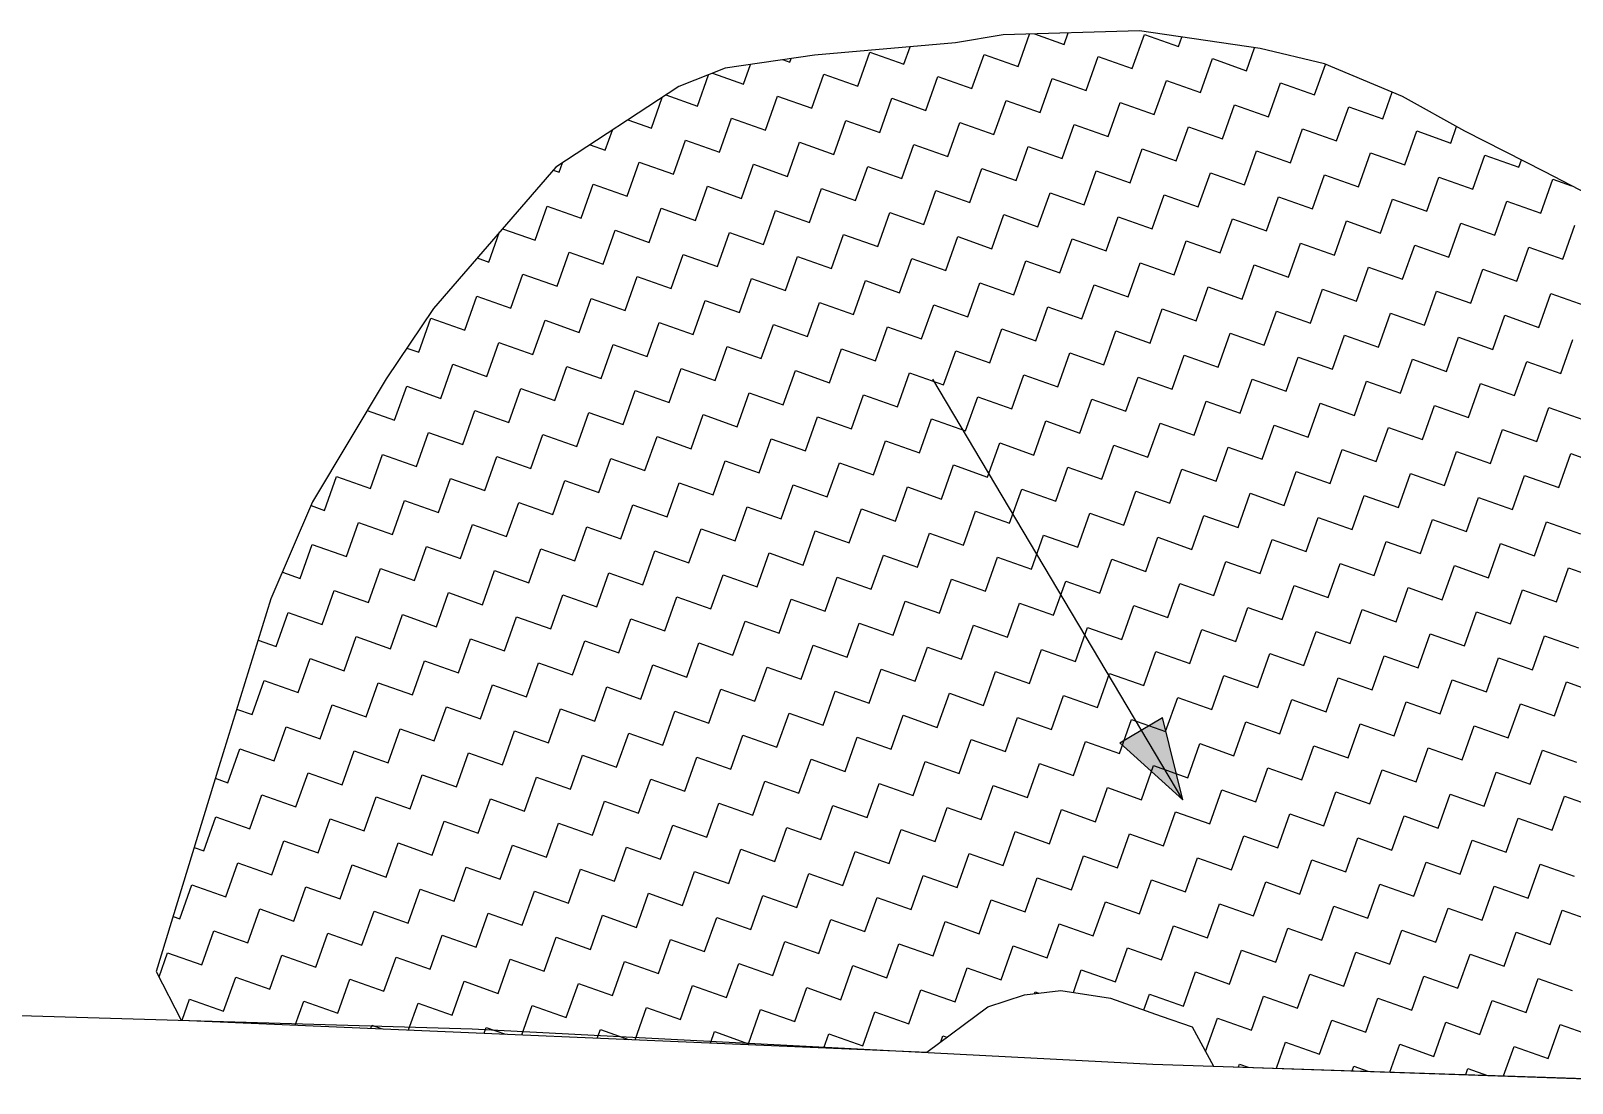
# Model space of a CAD drawing. Header units: metres. Extents: x 288063 to 291905, y 2022918 to 2025523.
# Drawn here: x 290523 to 290795.1, y 2024376.7 to 2024562.5 of the extents above; entities that cross this region are included whole.
import ezdxf

# ---------------------------------------------------------------- set-up
doc = ezdxf.new("R2010")
doc.units = ezdxf.units.M
doc.header["$MEASUREMENT"] = 0
doc.layers.add('POLY_HATCH', color=12, linetype='Continuous')
doc.layers.add('POLY_PARCEL', color=6, linetype='Continuous')

msp = doc.modelspace()

# ---------------------------------------------------------------- hatches: boundary and pattern name
h = msp.add_hatch(color=256)
h.paths.add_polyline_path([(290719.07, 2024439.01), (290715.3, 2024436.77), (290726.39, 2024426.68)])
h.paths.add_polyline_path([(290726.39, 2024426.68), (290722.85, 2024441.25), (290719.07, 2024439.01)])

# ---------------------------------------------------------------- linework, layer by layer
for points in [[(290726.39, 2024426.68), (290682.3, 2024501)], [(290715.3, 2024436.77), (290722.85, 2024441.25)], [(290726.39, 2024426.68), (290722.85, 2024441.25)], [(290726.39, 2024426.68), (290715.3, 2024436.77)]]:
    msp.add_lwpolyline(points)
at = {"layer": 'POLY_HATCH'}
for p, q in [((290694.68, 2024561.8), (290686.27, 2024560.38)), ((290718.78, 2024562.5), (290694.68, 2024561.8)), ((290740.06, 2024559.36), (290718.78, 2024562.5)), ((290686.27, 2024560.38), (290661.36, 2024558.23)), ((290751.4, 2024556.66), (290740.06, 2024559.36)), ((290645.61, 2024555.91), (290637.44, 2024552.66)), ((290661.36, 2024558.23), (290645.61, 2024555.91)), ((290765.17, 2024550.9), (290751.4, 2024556.66)), ((290637.44, 2024552.66), (290615.7, 2024538.41)), ((290776.18, 2024544.81), (290765.17, 2024550.9)), ((290790.32, 2024537.61), (290776.18, 2024544.81)), ((290615.7, 2024538.41), (290594.1, 2024513.48)), ((290803.29, 2024530.82), (290790.32, 2024537.61)), ((290594.1, 2024513.48), (290585.76, 2024501.07)), ((290585.76, 2024501.07), (290572.79, 2024479.33)), ((290572.79, 2024479.33), (290565.41, 2024462.2)), ((290565.41, 2024462.2), (290556.22, 2024432.53)), ((290556.22, 2024432.53), (290545.19, 2024396.41)), ((290545.19, 2024396.41), (290549.6, 2024387.78)), ((290698.45, 2024392.25), (290704.87, 2024393.04)), ((290704.87, 2024393.04), (290713.62, 2024391.7)), ((290681.2, 2024382.12), (290691.99, 2024390.14)), ((290691.99, 2024390.14), (290698.45, 2024392.25)), ((290713.62, 2024391.7), (290722.59, 2024388.52)), ((290549.6, 2024387.78), (290681.2, 2024382.12)), ((290722.59, 2024388.52), (290728.06, 2024386.59)), ((290728.06, 2024386.59), (290731.83, 2024379.69)), ((290731.83, 2024379.69), (290820.56, 2024376.66))]:
    msp.add_line(p, q, dxfattribs=at)
at = {"layer": 'POLY_HATCH', "linetype": 'Continuous'}
for p, q in [((290697.33, 2024556.21), (290699.36, 2024561.93)), ((290700.21, 2024561.96), (290705.47, 2024560.1)), ((290705.47, 2024560.1), (290706.19, 2024562.13)), ((290717.49, 2024555.84), (290719.62, 2024561.85)), ((290719.62, 2024561.85), (290725.63, 2024559.72)), ((290725.63, 2024559.72), (290726.23, 2024561.4)), ((290669.03, 2024552.7), (290671.16, 2024558.72)), ((290671.16, 2024558.72), (290677.17, 2024556.59)), ((290677.17, 2024556.59), (290678.27, 2024559.69)), ((290689.19, 2024552.33), (290691.32, 2024558.34)), ((290691.32, 2024558.34), (290697.33, 2024556.21)), ((290737.65, 2024555.46), (290739.08, 2024559.5)), ((290648.87, 2024553.08), (290650.1, 2024556.57)), ((290655.75, 2024557.41), (290657.01, 2024556.96)), ((290657.01, 2024556.96), (290657.24, 2024557.62)), ((290709.35, 2024551.96), (290711.48, 2024557.97)), ((290711.48, 2024557.97), (290717.49, 2024555.84)), ((290729.51, 2024551.58), (290731.64, 2024557.59)), ((290731.64, 2024557.59), (290737.65, 2024555.46)), ((290749.68, 2024551.21), (290751.58, 2024556.58)), ((290640.73, 2024549.2), (290642.69, 2024554.75)), ((290643.38, 2024555.02), (290648.87, 2024553.08)), ((290660.89, 2024548.82), (290663.02, 2024554.83)), ((290663.02, 2024554.83), (290669.03, 2024552.7)), ((290681.05, 2024548.45), (290683.18, 2024554.46)), ((290683.18, 2024554.46), (290689.19, 2024552.33)), ((290701.21, 2024548.07), (290703.34, 2024554.08)), ((290703.34, 2024554.08), (290709.35, 2024551.96)), ((290721.37, 2024547.7), (290723.5, 2024553.71)), ((290723.5, 2024553.71), (290729.51, 2024551.58)), ((290741.54, 2024547.32), (290743.67, 2024553.34)), ((290743.67, 2024553.34), (290749.68, 2024551.21)), ((290632.59, 2024545.31), (290634.51, 2024550.74)), ((290635.16, 2024551.17), (290640.73, 2024549.2)), ((290652.75, 2024544.94), (290654.88, 2024550.95)), ((290654.88, 2024550.95), (290660.89, 2024548.82)), ((290672.91, 2024544.57), (290675.04, 2024550.58)), ((290675.04, 2024550.58), (290681.05, 2024548.45)), ((290693.07, 2024544.19), (290695.2, 2024550.2)), ((290695.2, 2024550.2), (290701.21, 2024548.07)), ((290761.7, 2024546.95), (290763.37, 2024551.66)), ((290713.24, 2024543.82), (290715.36, 2024549.83)), ((290715.36, 2024549.83), (290721.37, 2024547.7)), ((290733.4, 2024543.44), (290735.53, 2024549.45)), ((290735.53, 2024549.45), (290741.54, 2024547.32)), ((290753.56, 2024543.07), (290755.69, 2024549.08)), ((290755.69, 2024549.08), (290761.7, 2024546.95)), ((290624.45, 2024541.43), (290625.7, 2024544.96)), ((290628.46, 2024546.78), (290632.59, 2024545.31)), ((290644.61, 2024541.06), (290646.74, 2024547.07)), ((290646.74, 2024547.07), (290652.75, 2024544.94)), ((290664.77, 2024540.68), (290666.9, 2024546.69)), ((290666.9, 2024546.69), (290672.91, 2024544.57)), ((290684.93, 2024540.31), (290687.06, 2024546.32)), ((290687.06, 2024546.32), (290693.07, 2024544.19)), ((290705.1, 2024539.93), (290707.22, 2024545.94)), ((290707.22, 2024545.94), (290713.24, 2024543.82)), ((290725.26, 2024539.56), (290727.39, 2024545.57)), ((290727.39, 2024545.57), (290733.4, 2024543.44)), ((290745.42, 2024539.18), (290747.55, 2024545.2)), ((290747.55, 2024545.2), (290753.56, 2024543.07)), ((290765.58, 2024538.81), (290767.71, 2024544.82)), ((290767.71, 2024544.82), (290773.72, 2024542.69)), ((290773.72, 2024542.69), (290774.75, 2024545.6)), ((290621.76, 2024542.38), (290624.45, 2024541.43)), ((290636.47, 2024537.17), (290638.6, 2024543.19)), ((290638.6, 2024543.19), (290644.61, 2024541.06)), ((290656.63, 2024536.8), (290658.76, 2024542.81)), ((290658.76, 2024542.81), (290664.77, 2024540.68)), ((290676.79, 2024536.43), (290678.92, 2024542.44)), ((290678.92, 2024542.44), (290684.93, 2024540.31)), ((290696.96, 2024536.05), (290699.08, 2024542.06)), ((290699.08, 2024542.06), (290705.1, 2024539.93)), ((290616.31, 2024537.55), (290616.89, 2024539.19)), ((290628.33, 2024533.29), (290630.46, 2024539.3)), ((290630.46, 2024539.3), (290636.47, 2024537.17)), ((290717.12, 2024535.68), (290719.25, 2024541.69)), ((290719.25, 2024541.69), (290725.26, 2024539.56)), ((290737.28, 2024535.3), (290739.41, 2024541.31)), ((290739.41, 2024541.31), (290745.42, 2024539.18)), ((290757.44, 2024534.93), (290759.57, 2024540.94)), ((290759.57, 2024540.94), (290765.58, 2024538.81)), ((290777.6, 2024534.55), (290779.73, 2024540.56)), ((290779.73, 2024540.56), (290785.74, 2024538.44)), ((290785.74, 2024538.44), (290786.19, 2024539.71)), ((290615.27, 2024537.92), (290616.31, 2024537.55)), ((290648.49, 2024532.92), (290650.62, 2024538.93)), ((290650.62, 2024538.93), (290656.63, 2024536.8)), ((290668.65, 2024532.54), (290670.78, 2024538.55)), ((290670.78, 2024538.55), (290676.79, 2024536.43)), ((290688.82, 2024532.17), (290690.94, 2024538.18)), ((290690.94, 2024538.18), (290696.96, 2024536.05)), ((290708.98, 2024531.79), (290711.11, 2024537.8)), ((290711.11, 2024537.8), (290717.12, 2024535.68)), ((290729.14, 2024531.42), (290731.27, 2024537.43)), ((290731.27, 2024537.43), (290737.28, 2024535.3)), ((290749.3, 2024531.04), (290751.43, 2024537.06)), ((290751.43, 2024537.06), (290757.44, 2024534.93)), ((290769.46, 2024530.67), (290771.59, 2024536.68)), ((290771.59, 2024536.68), (290777.6, 2024534.55)), ((290620.19, 2024529.41), (290622.32, 2024535.42)), ((290622.32, 2024535.42), (290628.33, 2024533.29)), ((290640.35, 2024529.03), (290642.48, 2024535.05)), ((290642.48, 2024535.05), (290648.49, 2024532.92)), ((290660.51, 2024528.66), (290662.64, 2024534.67)), ((290662.64, 2024534.67), (290668.65, 2024532.54)), ((290680.68, 2024528.29), (290682.8, 2024534.3)), ((290682.8, 2024534.3), (290688.82, 2024532.17)), ((290700.84, 2024527.91), (290702.97, 2024533.92)), ((290702.97, 2024533.92), (290708.98, 2024531.79)), ((290789.63, 2024530.3), (290791.75, 2024536.31)), ((290791.75, 2024536.31), (290795.01, 2024535.15)), ((290612.05, 2024525.53), (290614.18, 2024531.54)), ((290614.18, 2024531.54), (290620.19, 2024529.41)), ((290632.21, 2024525.15), (290634.34, 2024531.16)), ((290634.34, 2024531.16), (290640.35, 2024529.03)), ((290721, 2024527.54), (290723.13, 2024533.55)), ((290723.13, 2024533.55), (290729.14, 2024531.42)), ((290741.16, 2024527.16), (290743.29, 2024533.17)), ((290743.29, 2024533.17), (290749.3, 2024531.04)), ((290761.32, 2024526.79), (290763.45, 2024532.8)), ((290763.45, 2024532.8), (290769.46, 2024530.67)), ((290781.49, 2024526.41), (290783.61, 2024532.42)), ((290783.61, 2024532.42), (290789.63, 2024530.3)), ((290652.37, 2024524.78), (290654.5, 2024530.79)), ((290654.5, 2024530.79), (290660.51, 2024528.66)), ((290672.54, 2024524.4), (290674.67, 2024530.41)), ((290674.67, 2024530.41), (290680.68, 2024528.29)), ((290692.7, 2024524.03), (290694.83, 2024530.04)), ((290694.83, 2024530.04), (290700.84, 2024527.91)), ((290712.86, 2024523.65), (290714.99, 2024529.67)), ((290714.99, 2024529.67), (290721, 2024527.54)), ((290733.02, 2024523.28), (290735.15, 2024529.29)), ((290735.15, 2024529.29), (290741.16, 2024527.16)), ((290753.18, 2024522.91), (290755.31, 2024528.92)), ((290755.31, 2024528.92), (290761.32, 2024526.79)), ((290773.35, 2024522.53), (290775.47, 2024528.54)), ((290775.47, 2024528.54), (290781.49, 2024526.41)), ((290603.91, 2024521.64), (290605.8, 2024526.98)), ((290606.3, 2024527.56), (290612.05, 2024525.53)), ((290624.07, 2024521.27), (290626.2, 2024527.28)), ((290626.2, 2024527.28), (290632.21, 2024525.15)), ((290644.24, 2024520.9), (290646.36, 2024526.91)), ((290646.36, 2024526.91), (290652.37, 2024524.78)), ((290664.4, 2024520.52), (290666.53, 2024526.53)), ((290666.53, 2024526.53), (290672.54, 2024524.4)), ((290684.56, 2024520.15), (290686.69, 2024526.16)), ((290686.69, 2024526.16), (290692.7, 2024524.03)), ((290704.72, 2024519.77), (290706.85, 2024525.78)), ((290706.85, 2024525.78), (290712.86, 2024523.65)), ((290793.51, 2024522.16), (290795.64, 2024528.17)), ((290615.93, 2024517.39), (290618.06, 2024523.4)), ((290618.06, 2024523.4), (290624.07, 2024521.27)), ((290636.1, 2024517.01), (290638.22, 2024523.02)), ((290638.22, 2024523.02), (290644.24, 2024520.9)), ((290724.88, 2024519.4), (290727.01, 2024525.41)), ((290727.01, 2024525.41), (290733.02, 2024523.28)), ((290745.04, 2024519.02), (290747.17, 2024525.03)), ((290747.17, 2024525.03), (290753.18, 2024522.91)), ((290765.21, 2024518.65), (290767.34, 2024524.66)), ((290767.34, 2024524.66), (290773.35, 2024522.53)), ((290785.37, 2024518.27), (290787.5, 2024524.28)), ((290787.5, 2024524.28), (290793.51, 2024522.16)), ((290601.82, 2024522.39), (290603.91, 2024521.64)), ((290656.26, 2024516.64), (290658.39, 2024522.65)), ((290658.39, 2024522.65), (290664.4, 2024520.52)), ((290676.42, 2024516.26), (290678.55, 2024522.27)), ((290678.55, 2024522.27), (290684.56, 2024520.15)), ((290696.58, 2024515.89), (290698.71, 2024521.9)), ((290698.71, 2024521.9), (290704.72, 2024519.77)), ((290716.74, 2024515.51), (290718.87, 2024521.53)), ((290718.87, 2024521.53), (290724.88, 2024519.4)), ((290736.9, 2024515.14), (290739.03, 2024521.15)), ((290739.03, 2024521.15), (290745.04, 2024519.02)), ((290757.07, 2024514.77), (290759.2, 2024520.78)), ((290759.2, 2024520.78), (290765.21, 2024518.65)), ((290777.23, 2024514.39), (290779.36, 2024520.4)), ((290779.36, 2024520.4), (290785.37, 2024518.27)), ((290607.79, 2024513.5), (290609.92, 2024519.52)), ((290609.92, 2024519.52), (290615.93, 2024517.39)), ((290627.96, 2024513.13), (290630.08, 2024519.14)), ((290630.08, 2024519.14), (290636.1, 2024517.01)), ((290648.12, 2024512.76), (290650.25, 2024518.77)), ((290650.25, 2024518.77), (290656.26, 2024516.64)), ((290668.28, 2024512.38), (290670.41, 2024518.39)), ((290670.41, 2024518.39), (290676.42, 2024516.26)), ((290688.44, 2024512.01), (290690.57, 2024518.02)), ((290690.57, 2024518.02), (290696.58, 2024515.89)), ((290708.6, 2024511.63), (290710.73, 2024517.64)), ((290710.73, 2024517.64), (290716.74, 2024515.51)), ((290599.65, 2024509.62), (290601.78, 2024515.63)), ((290601.78, 2024515.63), (290607.79, 2024513.5)), ((290619.82, 2024509.25), (290621.94, 2024515.26)), ((290621.94, 2024515.26), (290627.96, 2024513.13)), ((290639.98, 2024508.87), (290642.11, 2024514.88)), ((290642.11, 2024514.88), (290648.12, 2024512.76)), ((290728.77, 2024511.26), (290730.89, 2024517.27)), ((290730.89, 2024517.27), (290736.9, 2024515.14)), ((290748.93, 2024510.88), (290751.06, 2024516.89)), ((290751.06, 2024516.89), (290757.07, 2024514.77)), ((290769.09, 2024510.51), (290771.22, 2024516.52)), ((290771.22, 2024516.52), (290777.23, 2024514.39)), ((290789.25, 2024510.13), (290791.38, 2024516.14)), ((290791.38, 2024516.14), (290797.39, 2024514.02)), ((290660.14, 2024508.5), (290662.27, 2024514.51)), ((290662.27, 2024514.51), (290668.28, 2024512.38)), ((290680.3, 2024508.12), (290682.43, 2024514.13)), ((290682.43, 2024514.13), (290688.44, 2024512.01)), ((290700.46, 2024507.75), (290702.59, 2024513.76)), ((290702.59, 2024513.76), (290708.6, 2024511.63)), ((290720.63, 2024507.37), (290722.75, 2024513.39)), ((290722.75, 2024513.39), (290728.77, 2024511.26)), ((290740.79, 2024507), (290742.92, 2024513.01)), ((290742.92, 2024513.01), (290748.93, 2024510.88)), ((290760.95, 2024506.63), (290763.08, 2024512.64)), ((290763.08, 2024512.64), (290769.09, 2024510.51)), ((290781.11, 2024506.25), (290783.24, 2024512.26)), ((290783.24, 2024512.26), (290789.25, 2024510.13)), ((290591.51, 2024505.74), (290593.64, 2024511.75)), ((290593.64, 2024511.75), (290599.65, 2024509.62)), ((290611.68, 2024505.36), (290613.81, 2024511.38)), ((290613.81, 2024511.38), (290619.82, 2024509.25)), ((290631.84, 2024504.99), (290633.97, 2024511)), ((290633.97, 2024511), (290639.98, 2024508.87)), ((290652, 2024504.62), (290654.13, 2024510.63)), ((290654.13, 2024510.63), (290660.14, 2024508.5)), ((290672.16, 2024504.24), (290674.29, 2024510.25)), ((290674.29, 2024510.25), (290680.3, 2024508.12)), ((290692.32, 2024503.87), (290694.45, 2024509.88)), ((290694.45, 2024509.88), (290700.46, 2024507.75)), ((290712.49, 2024503.49), (290714.61, 2024509.5)), ((290714.61, 2024509.5), (290720.63, 2024507.37)), ((290603.54, 2024501.48), (290605.67, 2024507.49)), ((290605.67, 2024507.49), (290611.68, 2024505.36)), ((290623.7, 2024501.11), (290625.83, 2024507.12)), ((290625.83, 2024507.12), (290631.84, 2024504.99)), ((290643.86, 2024500.73), (290645.99, 2024506.74)), ((290645.99, 2024506.74), (290652, 2024504.62)), ((290732.65, 2024503.12), (290734.78, 2024509.13)), ((290734.78, 2024509.13), (290740.79, 2024507)), ((290752.81, 2024502.74), (290754.94, 2024508.75)), ((290754.94, 2024508.75), (290760.95, 2024506.63)), ((290772.97, 2024502.37), (290775.1, 2024508.38)), ((290775.1, 2024508.38), (290781.11, 2024506.25)), ((290793.13, 2024501.99), (290795.26, 2024508.01)), ((290589.4, 2024506.49), (290591.51, 2024505.74)), ((290664.02, 2024500.36), (290666.15, 2024506.37)), ((290666.15, 2024506.37), (290672.16, 2024504.24)), ((290684.18, 2024499.98), (290686.31, 2024506)), ((290686.31, 2024506), (290692.32, 2024503.87)), ((290704.35, 2024499.61), (290706.47, 2024505.62)), ((290706.47, 2024505.62), (290712.49, 2024503.49)), ((290724.51, 2024499.24), (290726.64, 2024505.25)), ((290726.64, 2024505.25), (290732.65, 2024503.12)), ((290744.67, 2024498.86), (290746.8, 2024504.87)), ((290746.8, 2024504.87), (290752.81, 2024502.74)), ((290764.83, 2024498.49), (290766.96, 2024504.5)), ((290766.96, 2024504.5), (290772.97, 2024502.37)), ((290784.99, 2024498.11), (290787.12, 2024504.12)), ((290787.12, 2024504.12), (290793.13, 2024501.99)), ((290595.4, 2024497.6), (290597.53, 2024503.61)), ((290597.53, 2024503.61), (290603.54, 2024501.48)), ((290615.56, 2024497.23), (290617.69, 2024503.24)), ((290617.69, 2024503.24), (290623.7, 2024501.11)), ((290635.72, 2024496.85), (290637.85, 2024502.86)), ((290637.85, 2024502.86), (290643.86, 2024500.73)), ((290655.88, 2024496.48), (290658.01, 2024502.49)), ((290658.01, 2024502.49), (290664.02, 2024500.36)), ((290676.04, 2024496.1), (290678.17, 2024502.11)), ((290678.17, 2024502.11), (290684.18, 2024499.98)), ((290696.21, 2024495.73), (290698.34, 2024501.74)), ((290698.34, 2024501.74), (290704.35, 2024499.61)), ((290716.37, 2024495.35), (290718.5, 2024501.36)), ((290718.5, 2024501.36), (290724.51, 2024499.24)), ((290587.26, 2024493.72), (290589.39, 2024499.73)), ((290589.39, 2024499.73), (290595.4, 2024497.6)), ((290607.42, 2024493.34), (290609.55, 2024499.35)), ((290609.55, 2024499.35), (290615.56, 2024497.23)), ((290627.58, 2024492.97), (290629.71, 2024498.98)), ((290629.71, 2024498.98), (290635.72, 2024496.85)), ((290647.74, 2024492.59), (290649.87, 2024498.6)), ((290649.87, 2024498.6), (290655.88, 2024496.48)), ((290736.53, 2024494.98), (290738.66, 2024500.99)), ((290738.66, 2024500.99), (290744.67, 2024498.86)), ((290756.69, 2024494.6), (290758.82, 2024500.61)), ((290758.82, 2024500.61), (290764.83, 2024498.49)), ((290776.85, 2024494.23), (290778.98, 2024500.24)), ((290778.98, 2024500.24), (290784.99, 2024498.11)), ((290667.91, 2024492.22), (290670.03, 2024498.23)), ((290670.03, 2024498.23), (290676.04, 2024496.1)), ((290688.07, 2024491.84), (290690.2, 2024497.86)), ((290690.2, 2024497.86), (290696.21, 2024495.73)), ((290708.23, 2024491.47), (290710.36, 2024497.48)), ((290710.36, 2024497.48), (290716.37, 2024495.35)), ((290728.39, 2024491.1), (290730.52, 2024497.11)), ((290730.52, 2024497.11), (290736.53, 2024494.98)), ((290748.55, 2024490.72), (290750.68, 2024496.73)), ((290750.68, 2024496.73), (290756.69, 2024494.6)), ((290768.71, 2024490.35), (290770.84, 2024496.36)), ((290770.84, 2024496.36), (290776.85, 2024494.23)), ((290788.88, 2024489.97), (290791.01, 2024495.98)), ((290791.01, 2024495.98), (290797.02, 2024493.85)), ((290582.4, 2024495.44), (290587.26, 2024493.72)), ((290599.28, 2024489.46), (290601.41, 2024495.47)), ((290601.41, 2024495.47), (290607.42, 2024493.34)), ((290619.44, 2024489.09), (290621.57, 2024495.1)), ((290621.57, 2024495.1), (290627.58, 2024492.97)), ((290639.6, 2024488.71), (290641.73, 2024494.72)), ((290641.73, 2024494.72), (290647.74, 2024492.59)), ((290659.77, 2024488.34), (290661.89, 2024494.35)), ((290661.89, 2024494.35), (290667.91, 2024492.22)), ((290679.93, 2024487.96), (290682.06, 2024493.97)), ((290682.06, 2024493.97), (290688.07, 2024491.84)), ((290700.09, 2024487.59), (290702.22, 2024493.6)), ((290702.22, 2024493.6), (290708.23, 2024491.47)), ((290720.25, 2024487.21), (290722.38, 2024493.22)), ((290722.38, 2024493.22), (290728.39, 2024491.1)), ((290591.14, 2024485.58), (290593.27, 2024491.59)), ((290593.27, 2024491.59), (290599.28, 2024489.46)), ((290611.3, 2024485.2), (290613.43, 2024491.21)), ((290613.43, 2024491.21), (290619.44, 2024489.09)), ((290631.46, 2024484.83), (290633.59, 2024490.84)), ((290633.59, 2024490.84), (290639.6, 2024488.71)), ((290651.63, 2024484.45), (290653.75, 2024490.47)), ((290653.75, 2024490.47), (290659.77, 2024488.34)), ((290740.41, 2024486.84), (290742.54, 2024492.85)), ((290742.54, 2024492.85), (290748.55, 2024490.72)), ((290760.57, 2024486.46), (290762.7, 2024492.47)), ((290762.7, 2024492.47), (290768.71, 2024490.35)), ((290780.74, 2024486.09), (290782.87, 2024492.1)), ((290782.87, 2024492.1), (290788.88, 2024489.97)), ((290579.07, 2024489.85), (290579.12, 2024489.83)), ((290579.12, 2024489.83), (290579.21, 2024490.1)), ((290583, 2024481.69), (290585.13, 2024487.71)), ((290585.13, 2024487.71), (290591.14, 2024485.58)), ((290671.79, 2024484.08), (290673.92, 2024490.09)), ((290673.92, 2024490.09), (290679.93, 2024487.96)), ((290691.95, 2024483.7), (290694.08, 2024489.72)), ((290694.08, 2024489.72), (290700.09, 2024487.59)), ((290712.11, 2024483.33), (290714.24, 2024489.34)), ((290714.24, 2024489.34), (290720.25, 2024487.21)), ((290732.27, 2024482.96), (290734.4, 2024488.97)), ((290734.4, 2024488.97), (290740.41, 2024486.84)), ((290752.44, 2024482.58), (290754.56, 2024488.59)), ((290754.56, 2024488.59), (290760.57, 2024486.46)), ((290772.6, 2024482.21), (290774.73, 2024488.22)), ((290774.73, 2024488.22), (290780.74, 2024486.09)), ((290792.76, 2024481.83), (290794.89, 2024487.84)), ((290794.89, 2024487.84), (290800.9, 2024485.71)), ((290603.16, 2024481.32), (290605.29, 2024487.33)), ((290605.29, 2024487.33), (290611.3, 2024485.2)), ((290623.32, 2024480.95), (290625.45, 2024486.96)), ((290625.45, 2024486.96), (290631.46, 2024484.83)), ((290643.49, 2024480.57), (290645.61, 2024486.58)), ((290645.61, 2024486.58), (290651.63, 2024484.45)), ((290663.65, 2024480.2), (290665.78, 2024486.21)), ((290665.78, 2024486.21), (290671.79, 2024484.08)), ((290683.81, 2024479.82), (290685.94, 2024485.83)), ((290685.94, 2024485.83), (290691.95, 2024483.7)), ((290703.97, 2024479.45), (290706.1, 2024485.46)), ((290706.1, 2024485.46), (290712.11, 2024483.33)), ((290724.13, 2024479.07), (290726.26, 2024485.08)), ((290726.26, 2024485.08), (290732.27, 2024482.96)), ((290574.86, 2024477.81), (290576.99, 2024483.82)), ((290576.99, 2024483.82), (290583, 2024481.69)), ((290595.02, 2024477.44), (290597.15, 2024483.45)), ((290597.15, 2024483.45), (290603.16, 2024481.32)), ((290615.18, 2024477.06), (290617.31, 2024483.07)), ((290617.31, 2024483.07), (290623.32, 2024480.95)), ((290635.35, 2024476.69), (290637.48, 2024482.7)), ((290637.48, 2024482.7), (290643.49, 2024480.57)), ((290655.51, 2024476.31), (290657.64, 2024482.33)), ((290657.64, 2024482.33), (290663.65, 2024480.2)), ((290744.3, 2024478.7), (290746.42, 2024484.71)), ((290746.42, 2024484.71), (290752.44, 2024482.58)), ((290764.46, 2024478.32), (290766.59, 2024484.34)), ((290766.59, 2024484.34), (290772.6, 2024482.21)), ((290784.62, 2024477.95), (290786.75, 2024483.96)), ((290786.75, 2024483.96), (290792.76, 2024481.83)), ((290586.88, 2024473.56), (290589.01, 2024479.57)), ((290589.01, 2024479.57), (290595.02, 2024477.44)), ((290675.67, 2024475.94), (290677.8, 2024481.95)), ((290677.8, 2024481.95), (290683.81, 2024479.82)), ((290695.83, 2024475.57), (290697.96, 2024481.58)), ((290697.96, 2024481.58), (290703.97, 2024479.45)), ((290715.99, 2024475.19), (290718.12, 2024481.2)), ((290718.12, 2024481.2), (290724.13, 2024479.07)), ((290736.16, 2024474.82), (290738.28, 2024480.83)), ((290738.28, 2024480.83), (290744.3, 2024478.7)), ((290756.32, 2024474.44), (290758.45, 2024480.45)), ((290758.45, 2024480.45), (290764.46, 2024478.32)), ((290776.48, 2024474.07), (290778.61, 2024480.08)), ((290778.61, 2024480.08), (290784.62, 2024477.95)), ((290572.5, 2024478.65), (290574.86, 2024477.81)), ((290607.04, 2024473.18), (290609.17, 2024479.19)), ((290609.17, 2024479.19), (290615.18, 2024477.06)), ((290627.21, 2024472.81), (290629.34, 2024478.82)), ((290629.34, 2024478.82), (290635.35, 2024476.69)), ((290647.37, 2024472.43), (290649.5, 2024478.44)), ((290649.5, 2024478.44), (290655.51, 2024476.31)), ((290667.53, 2024472.06), (290669.66, 2024478.07)), ((290669.66, 2024478.07), (290675.67, 2024475.94)), ((290687.69, 2024471.68), (290689.82, 2024477.69)), ((290689.82, 2024477.69), (290695.83, 2024475.57)), ((290707.85, 2024471.31), (290709.98, 2024477.32)), ((290709.98, 2024477.32), (290715.99, 2024475.19)), ((290728.02, 2024470.93), (290730.14, 2024476.94)), ((290730.14, 2024476.94), (290736.16, 2024474.82)), ((290578.74, 2024469.67), (290580.87, 2024475.68)), ((290580.87, 2024475.68), (290586.88, 2024473.56)), ((290598.91, 2024469.3), (290601.03, 2024475.31)), ((290601.03, 2024475.31), (290607.04, 2024473.18)), ((290619.07, 2024468.92), (290621.2, 2024474.93)), ((290621.2, 2024474.93), (290627.21, 2024472.81)), ((290639.23, 2024468.55), (290641.36, 2024474.56)), ((290641.36, 2024474.56), (290647.37, 2024472.43)), ((290659.39, 2024468.17), (290661.52, 2024474.19)), ((290661.52, 2024474.19), (290667.53, 2024472.06)), ((290748.18, 2024470.56), (290750.31, 2024476.57)), ((290750.31, 2024476.57), (290756.32, 2024474.44)), ((290768.34, 2024470.18), (290770.47, 2024476.2)), ((290770.47, 2024476.2), (290776.48, 2024474.07)), ((290788.5, 2024469.81), (290790.63, 2024475.82)), ((290790.63, 2024475.82), (290796.64, 2024473.69)), ((290570.6, 2024465.79), (290572.73, 2024471.8)), ((290572.73, 2024471.8), (290578.74, 2024469.67)), ((290590.77, 2024465.42), (290592.89, 2024471.43)), ((290592.89, 2024471.43), (290598.91, 2024469.3)), ((290679.55, 2024467.8), (290681.68, 2024473.81)), ((290681.68, 2024473.81), (290687.69, 2024471.68)), ((290699.71, 2024467.43), (290701.84, 2024473.44)), ((290701.84, 2024473.44), (290707.85, 2024471.31)), ((290719.88, 2024467.05), (290722.01, 2024473.06)), ((290722.01, 2024473.06), (290728.02, 2024470.93)), ((290740.04, 2024466.68), (290742.17, 2024472.69)), ((290742.17, 2024472.69), (290748.18, 2024470.56)), ((290760.2, 2024466.3), (290762.33, 2024472.31)), ((290762.33, 2024472.31), (290768.34, 2024470.18)), ((290780.36, 2024465.93), (290782.49, 2024471.94)), ((290782.49, 2024471.94), (290788.5, 2024469.81)), ((290610.93, 2024465.04), (290613.06, 2024471.05)), ((290613.06, 2024471.05), (290619.07, 2024468.92)), ((290631.09, 2024464.67), (290633.22, 2024470.68)), ((290633.22, 2024470.68), (290639.23, 2024468.55)), ((290651.25, 2024464.29), (290653.38, 2024470.3)), ((290653.38, 2024470.3), (290659.39, 2024468.17)), ((290671.41, 2024463.92), (290673.54, 2024469.93)), ((290673.54, 2024469.93), (290679.55, 2024467.8)), ((290691.58, 2024463.54), (290693.7, 2024469.55)), ((290693.7, 2024469.55), (290699.71, 2024467.43)), ((290711.74, 2024463.17), (290713.87, 2024469.18)), ((290713.87, 2024469.18), (290719.88, 2024467.05)), ((290731.9, 2024462.79), (290734.03, 2024468.81)), ((290734.03, 2024468.81), (290740.04, 2024466.68)), ((290567.44, 2024466.91), (290570.6, 2024465.79)), ((290582.63, 2024461.53), (290584.75, 2024467.54)), ((290584.75, 2024467.54), (290590.77, 2024465.42)), ((290602.79, 2024461.16), (290604.92, 2024467.17)), ((290604.92, 2024467.17), (290610.93, 2024465.04)), ((290622.95, 2024460.78), (290625.08, 2024466.8)), ((290625.08, 2024466.8), (290631.09, 2024464.67)), ((290643.11, 2024460.41), (290645.24, 2024466.42)), ((290645.24, 2024466.42), (290651.25, 2024464.29)), ((290663.27, 2024460.03), (290665.4, 2024466.05)), ((290665.4, 2024466.05), (290671.41, 2024463.92)), ((290752.06, 2024462.42), (290754.19, 2024468.43)), ((290754.19, 2024468.43), (290760.2, 2024466.3)), ((290772.22, 2024462.04), (290774.35, 2024468.06)), ((290774.35, 2024468.06), (290780.36, 2024465.93)), ((290792.38, 2024461.67), (290794.51, 2024467.68)), ((290794.51, 2024467.68), (290800.52, 2024465.55)), ((290574.49, 2024457.65), (290576.61, 2024463.66)), ((290576.61, 2024463.66), (290582.63, 2024461.53)), ((290594.65, 2024457.28), (290596.78, 2024463.29)), ((290596.78, 2024463.29), (290602.79, 2024461.16)), ((290683.44, 2024459.66), (290685.56, 2024465.67)), ((290685.56, 2024465.67), (290691.58, 2024463.54)), ((290703.6, 2024459.29), (290705.73, 2024465.3)), ((290705.73, 2024465.3), (290711.74, 2024463.17)), ((290723.76, 2024458.91), (290725.89, 2024464.92)), ((290725.89, 2024464.92), (290731.9, 2024462.79)), ((290743.92, 2024458.54), (290746.05, 2024464.55)), ((290746.05, 2024464.55), (290752.06, 2024462.42)), ((290764.08, 2024458.16), (290766.21, 2024464.17)), ((290766.21, 2024464.17), (290772.22, 2024462.04)), ((290784.24, 2024457.79), (290786.37, 2024463.8)), ((290786.37, 2024463.8), (290792.38, 2024461.67)), ((290614.81, 2024456.9), (290616.94, 2024462.91)), ((290616.94, 2024462.91), (290622.95, 2024460.78)), ((290634.97, 2024456.53), (290637.1, 2024462.54)), ((290637.1, 2024462.54), (290643.11, 2024460.41)), ((290655.13, 2024456.15), (290657.26, 2024462.16)), ((290657.26, 2024462.16), (290663.27, 2024460.03)), ((290675.3, 2024455.78), (290677.42, 2024461.79)), ((290677.42, 2024461.79), (290683.44, 2024459.66)), ((290695.46, 2024455.4), (290697.59, 2024461.41)), ((290697.59, 2024461.41), (290703.6, 2024459.29)), ((290715.62, 2024455.03), (290717.75, 2024461.04)), ((290717.75, 2024461.04), (290723.76, 2024458.91)), ((290735.78, 2024454.65), (290737.91, 2024460.67)), ((290737.91, 2024460.67), (290743.92, 2024458.54)), ((290755.94, 2024454.28), (290758.07, 2024460.29)), ((290758.07, 2024460.29), (290764.08, 2024458.16)), ((290566.35, 2024453.77), (290568.48, 2024459.78)), ((290568.48, 2024459.78), (290574.49, 2024457.65)), ((290586.51, 2024453.39), (290588.64, 2024459.4)), ((290588.64, 2024459.4), (290594.65, 2024457.28)), ((290606.67, 2024453.02), (290608.8, 2024459.03)), ((290608.8, 2024459.03), (290614.81, 2024456.9)), ((290626.83, 2024452.64), (290628.96, 2024458.66)), ((290628.96, 2024458.66), (290634.97, 2024456.53)), ((290646.99, 2024452.27), (290649.12, 2024458.28)), ((290649.12, 2024458.28), (290655.13, 2024456.15)), ((290667.16, 2024451.9), (290669.28, 2024457.91)), ((290669.28, 2024457.91), (290675.3, 2024455.78)), ((290776.11, 2024453.91), (290778.23, 2024459.92)), ((290778.23, 2024459.92), (290784.24, 2024457.79)), ((290563.15, 2024454.9), (290566.35, 2024453.77)), ((290578.37, 2024449.51), (290580.5, 2024455.52)), ((290580.5, 2024455.52), (290586.51, 2024453.39)), ((290598.53, 2024449.14), (290600.66, 2024455.15)), ((290600.66, 2024455.15), (290606.67, 2024453.02)), ((290687.32, 2024451.52), (290689.45, 2024457.53)), ((290689.45, 2024457.53), (290695.46, 2024455.4)), ((290707.48, 2024451.15), (290709.61, 2024457.16)), ((290709.61, 2024457.16), (290715.62, 2024455.03)), ((290727.64, 2024450.77), (290729.77, 2024456.78)), ((290729.77, 2024456.78), (290735.78, 2024454.65)), ((290747.8, 2024450.4), (290749.93, 2024456.41)), ((290749.93, 2024456.41), (290755.94, 2024454.28)), ((290767.97, 2024450.02), (290770.09, 2024456.03)), ((290770.09, 2024456.03), (290776.11, 2024453.91)), ((290788.13, 2024449.65), (290790.26, 2024455.66)), ((290790.26, 2024455.66), (290796.27, 2024453.53)), ((290618.69, 2024448.76), (290620.82, 2024454.77)), ((290620.82, 2024454.77), (290626.83, 2024452.64)), ((290638.85, 2024448.39), (290640.98, 2024454.4)), ((290640.98, 2024454.4), (290646.99, 2024452.27)), ((290659.02, 2024448.01), (290661.14, 2024454.02)), ((290661.14, 2024454.02), (290667.16, 2024451.9)), ((290679.18, 2024447.64), (290681.31, 2024453.65)), ((290681.31, 2024453.65), (290687.32, 2024451.52)), ((290699.34, 2024447.26), (290701.47, 2024453.27)), ((290701.47, 2024453.27), (290707.48, 2024451.15)), ((290719.5, 2024446.89), (290721.63, 2024452.9)), ((290721.63, 2024452.9), (290727.64, 2024450.77)), ((290739.66, 2024446.51), (290741.79, 2024452.53)), ((290741.79, 2024452.53), (290747.8, 2024450.4)), ((290759.83, 2024446.14), (290761.95, 2024452.15)), ((290761.95, 2024452.15), (290767.97, 2024450.02)), ((290570.23, 2024445.63), (290572.36, 2024451.64)), ((290572.36, 2024451.64), (290578.37, 2024449.51)), ((290590.39, 2024445.25), (290592.52, 2024451.26)), ((290592.52, 2024451.26), (290598.53, 2024449.14)), ((290610.55, 2024444.88), (290612.68, 2024450.89)), ((290612.68, 2024450.89), (290618.69, 2024448.76)), ((290630.71, 2024444.5), (290632.84, 2024450.52)), ((290632.84, 2024450.52), (290638.85, 2024448.39)), ((290650.88, 2024444.13), (290653.01, 2024450.14)), ((290653.01, 2024450.14), (290659.02, 2024448.01)), ((290671.04, 2024443.76), (290673.17, 2024449.77)), ((290673.17, 2024449.77), (290679.18, 2024447.64)), ((290779.99, 2024445.77), (290782.12, 2024451.78)), ((290782.12, 2024451.78), (290788.13, 2024449.65)), ((290562.09, 2024441.75), (290564.22, 2024447.76)), ((290564.22, 2024447.76), (290570.23, 2024445.63)), ((290582.25, 2024441.37), (290584.38, 2024447.38)), ((290584.38, 2024447.38), (290590.39, 2024445.25)), ((290602.41, 2024441), (290604.54, 2024447.01)), ((290604.54, 2024447.01), (290610.55, 2024444.88)), ((290691.2, 2024443.38), (290693.33, 2024449.39)), ((290693.33, 2024449.39), (290699.34, 2024447.26)), ((290711.36, 2024443.01), (290713.49, 2024449.02)), ((290713.49, 2024449.02), (290719.5, 2024446.89)), ((290731.52, 2024442.63), (290733.65, 2024448.64)), ((290733.65, 2024448.64), (290739.66, 2024446.51)), ((290751.69, 2024442.26), (290753.81, 2024448.27)), ((290753.81, 2024448.27), (290759.83, 2024446.14)), ((290771.85, 2024441.88), (290773.98, 2024447.89)), ((290773.98, 2024447.89), (290779.99, 2024445.77)), ((290792.01, 2024441.51), (290794.14, 2024447.52)), ((290794.14, 2024447.52), (290800.15, 2024445.39)), ((290622.58, 2024440.62), (290624.7, 2024446.63)), ((290624.7, 2024446.63), (290630.71, 2024444.5)), ((290642.74, 2024440.25), (290644.87, 2024446.26)), ((290644.87, 2024446.26), (290650.88, 2024444.13)), ((290662.9, 2024439.87), (290665.03, 2024445.88)), ((290665.03, 2024445.88), (290671.04, 2024443.76)), ((290683.06, 2024439.5), (290685.19, 2024445.51)), ((290685.19, 2024445.51), (290691.2, 2024443.38)), ((290703.22, 2024439.12), (290705.35, 2024445.14)), ((290705.35, 2024445.14), (290711.36, 2024443.01)), ((290723.38, 2024438.75), (290725.51, 2024444.76)), ((290725.51, 2024444.76), (290731.52, 2024442.63)), ((290743.55, 2024438.37), (290745.68, 2024444.39)), ((290745.68, 2024444.39), (290751.69, 2024442.26)), ((290763.71, 2024438), (290765.84, 2024444.01)), ((290765.84, 2024444.01), (290771.85, 2024441.88)), ((290559.37, 2024442.71), (290562.09, 2024441.75)), ((290574.11, 2024437.49), (290576.24, 2024443.5)), ((290576.24, 2024443.5), (290582.25, 2024441.37)), ((290594.27, 2024437.11), (290596.4, 2024443.13)), ((290596.4, 2024443.13), (290602.41, 2024441)), ((290614.44, 2024436.74), (290616.56, 2024442.75)), ((290616.56, 2024442.75), (290622.58, 2024440.62)), ((290634.6, 2024436.37), (290636.73, 2024442.38)), ((290636.73, 2024442.38), (290642.74, 2024440.25)), ((290654.76, 2024435.99), (290656.89, 2024442)), ((290656.89, 2024442), (290662.9, 2024439.87)), ((290674.92, 2024435.62), (290677.05, 2024441.63)), ((290677.05, 2024441.63), (290683.06, 2024439.5)), ((290695.08, 2024435.24), (290697.21, 2024441.25)), ((290697.21, 2024441.25), (290703.22, 2024439.12)), ((290783.87, 2024437.63), (290786, 2024443.64)), ((290786, 2024443.64), (290792.01, 2024441.51)), ((290565.97, 2024433.61), (290568.1, 2024439.62)), ((290568.1, 2024439.62), (290574.11, 2024437.49)), ((290586.13, 2024433.23), (290588.26, 2024439.24)), ((290588.26, 2024439.24), (290594.27, 2024437.11)), ((290606.3, 2024432.86), (290608.42, 2024438.87)), ((290608.42, 2024438.87), (290614.44, 2024436.74)), ((290715.24, 2024434.87), (290717.37, 2024440.88)), ((290717.37, 2024440.88), (290723.38, 2024438.75)), ((290735.41, 2024434.49), (290737.54, 2024440.5)), ((290737.54, 2024440.5), (290743.55, 2024438.37)), ((290755.57, 2024434.12), (290757.7, 2024440.13)), ((290757.7, 2024440.13), (290763.71, 2024438)), ((290775.73, 2024433.74), (290777.86, 2024439.75)), ((290777.86, 2024439.75), (290783.87, 2024437.63)), ((290626.46, 2024432.48), (290628.59, 2024438.49)), ((290628.59, 2024438.49), (290634.6, 2024436.37)), ((290646.62, 2024432.11), (290648.75, 2024438.12)), ((290648.75, 2024438.12), (290654.76, 2024435.99)), ((290666.78, 2024431.73), (290668.91, 2024437.74)), ((290668.91, 2024437.74), (290674.92, 2024435.62)), ((290686.94, 2024431.36), (290689.07, 2024437.37)), ((290689.07, 2024437.37), (290695.08, 2024435.24)), ((290707.11, 2024430.98), (290709.23, 2024437)), ((290709.23, 2024437), (290715.24, 2024434.87)), ((290727.27, 2024430.61), (290729.4, 2024436.62)), ((290729.4, 2024436.62), (290735.41, 2024434.49)), ((290747.43, 2024430.24), (290749.56, 2024436.25)), ((290749.56, 2024436.25), (290755.57, 2024434.12)), ((290767.59, 2024429.86), (290769.72, 2024435.87)), ((290769.72, 2024435.87), (290775.73, 2024433.74)), ((290557.83, 2024429.72), (290559.96, 2024435.73)), ((290559.96, 2024435.73), (290565.97, 2024433.61)), ((290577.99, 2024429.35), (290580.12, 2024435.36)), ((290580.12, 2024435.36), (290586.13, 2024433.23)), ((290598.16, 2024428.97), (290600.28, 2024434.99)), ((290600.28, 2024434.99), (290606.3, 2024432.86)), ((290618.32, 2024428.6), (290620.45, 2024434.61)), ((290620.45, 2024434.61), (290626.46, 2024432.48)), ((290638.48, 2024428.23), (290640.61, 2024434.24)), ((290640.61, 2024434.24), (290646.62, 2024432.11)), ((290658.64, 2024427.85), (290660.77, 2024433.86)), ((290660.77, 2024433.86), (290666.78, 2024431.73)), ((290678.8, 2024427.48), (290680.93, 2024433.49)), ((290680.93, 2024433.49), (290686.94, 2024431.36)), ((290698.97, 2024427.1), (290701.09, 2024433.11)), ((290701.09, 2024433.11), (290707.11, 2024430.98)), ((290787.75, 2024429.49), (290789.88, 2024435.5)), ((290789.88, 2024435.5), (290795.89, 2024433.37)), ((290555.6, 2024430.51), (290557.83, 2024429.72)), ((290569.85, 2024425.47), (290571.98, 2024431.48)), ((290571.98, 2024431.48), (290577.99, 2024429.35)), ((290590.02, 2024425.09), (290592.15, 2024431.1)), ((290592.15, 2024431.1), (290598.16, 2024428.97)), ((290610.18, 2024424.72), (290612.31, 2024430.73)), ((290612.31, 2024430.73), (290618.32, 2024428.6)), ((290630.34, 2024424.34), (290632.47, 2024430.35)), ((290632.47, 2024430.35), (290638.48, 2024428.23)), ((290719.13, 2024426.73), (290721.26, 2024432.74)), ((290721.26, 2024432.74), (290727.27, 2024430.61)), ((290739.29, 2024426.35), (290741.42, 2024432.36)), ((290741.42, 2024432.36), (290747.43, 2024430.24)), ((290759.45, 2024425.98), (290761.58, 2024431.99)), ((290761.58, 2024431.99), (290767.59, 2024429.86)), ((290779.61, 2024425.6), (290781.74, 2024431.61)), ((290781.74, 2024431.61), (290787.75, 2024429.49)), ((290650.5, 2024423.97), (290652.63, 2024429.98)), ((290652.63, 2024429.98), (290658.64, 2024427.85)), ((290670.66, 2024423.59), (290672.79, 2024429.6)), ((290672.79, 2024429.6), (290678.8, 2024427.48)), ((290690.83, 2024423.22), (290692.95, 2024429.23)), ((290692.95, 2024429.23), (290698.97, 2024427.1)), ((290710.99, 2024422.84), (290713.12, 2024428.86)), ((290713.12, 2024428.86), (290719.13, 2024426.73)), ((290731.15, 2024422.47), (290733.28, 2024428.48)), ((290733.28, 2024428.48), (290739.29, 2024426.35)), ((290751.31, 2024422.1), (290753.44, 2024428.11)), ((290753.44, 2024428.11), (290759.45, 2024425.98)), ((290771.47, 2024421.72), (290773.6, 2024427.73)), ((290773.6, 2024427.73), (290779.61, 2024425.6)), ((290561.71, 2024421.58), (290563.84, 2024427.59)), ((290563.84, 2024427.59), (290569.85, 2024425.47)), ((290581.88, 2024421.21), (290584.01, 2024427.22)), ((290584.01, 2024427.22), (290590.02, 2024425.09)), ((290602.04, 2024420.83), (290604.17, 2024426.85)), ((290604.17, 2024426.85), (290610.18, 2024424.72)), ((290622.2, 2024420.46), (290624.33, 2024426.47)), ((290624.33, 2024426.47), (290630.34, 2024424.34)), ((290642.36, 2024420.09), (290644.49, 2024426.1)), ((290644.49, 2024426.1), (290650.5, 2024423.97)), ((290662.52, 2024419.71), (290664.65, 2024425.72)), ((290664.65, 2024425.72), (290670.66, 2024423.59)), ((290682.69, 2024419.34), (290684.81, 2024425.35)), ((290684.81, 2024425.35), (290690.83, 2024423.22)), ((290702.85, 2024418.96), (290704.98, 2024424.97)), ((290704.98, 2024424.97), (290710.99, 2024422.84)), ((290791.64, 2024421.35), (290793.76, 2024427.36)), ((290793.76, 2024427.36), (290799.78, 2024425.23)), ((290553.58, 2024417.7), (290555.7, 2024423.71)), ((290555.7, 2024423.71), (290561.71, 2024421.58)), ((290573.74, 2024417.33), (290575.87, 2024423.34)), ((290575.87, 2024423.34), (290581.88, 2024421.21)), ((290593.9, 2024416.95), (290596.03, 2024422.96)), ((290596.03, 2024422.96), (290602.04, 2024420.83)), ((290614.06, 2024416.58), (290616.19, 2024422.59)), ((290616.19, 2024422.59), (290622.2, 2024420.46)), ((290634.22, 2024416.2), (290636.35, 2024422.21)), ((290636.35, 2024422.21), (290642.36, 2024420.09)), ((290723.01, 2024418.59), (290725.14, 2024424.6)), ((290725.14, 2024424.6), (290731.15, 2024422.47)), ((290743.17, 2024418.21), (290745.3, 2024424.22)), ((290745.3, 2024424.22), (290751.31, 2024422.1)), ((290763.33, 2024417.84), (290765.46, 2024423.85)), ((290765.46, 2024423.85), (290771.47, 2024421.72)), ((290783.5, 2024417.46), (290785.62, 2024423.48)), ((290785.62, 2024423.48), (290791.64, 2024421.35)), ((290654.38, 2024415.83), (290656.51, 2024421.84)), ((290656.51, 2024421.84), (290662.52, 2024419.71)), ((290674.55, 2024415.45), (290676.68, 2024421.47)), ((290676.68, 2024421.47), (290682.69, 2024419.34)), ((290694.71, 2024415.08), (290696.84, 2024421.09)), ((290696.84, 2024421.09), (290702.85, 2024418.96)), ((290714.87, 2024414.7), (290717, 2024420.72)), ((290717, 2024420.72), (290723.01, 2024418.59)), ((290735.03, 2024414.33), (290737.16, 2024420.34)), ((290737.16, 2024420.34), (290743.17, 2024418.21)), ((290755.19, 2024413.96), (290757.32, 2024419.97)), ((290757.32, 2024419.97), (290763.33, 2024417.84)), ((290775.36, 2024413.58), (290777.48, 2024419.59)), ((290777.48, 2024419.59), (290783.5, 2024417.46)), ((290551.87, 2024418.3), (290553.58, 2024417.7)), ((290565.6, 2024413.44), (290567.73, 2024419.46)), ((290567.73, 2024419.46), (290573.74, 2024417.33)), ((290585.76, 2024413.07), (290587.89, 2024419.08)), ((290587.89, 2024419.08), (290593.9, 2024416.95)), ((290605.92, 2024412.7), (290608.05, 2024418.71)), ((290608.05, 2024418.71), (290614.06, 2024416.58)), ((290626.08, 2024412.32), (290628.21, 2024418.33)), ((290628.21, 2024418.33), (290634.22, 2024416.2)), ((290646.25, 2024411.95), (290648.37, 2024417.96)), ((290648.37, 2024417.96), (290654.38, 2024415.83)), ((290666.41, 2024411.57), (290668.54, 2024417.58)), ((290668.54, 2024417.58), (290674.55, 2024415.45)), ((290686.57, 2024411.2), (290688.7, 2024417.21)), ((290688.7, 2024417.21), (290694.71, 2024415.08)), ((290706.73, 2024410.82), (290708.86, 2024416.83)), ((290708.86, 2024416.83), (290714.87, 2024414.7)), ((290557.46, 2024409.56), (290559.59, 2024415.57)), ((290559.59, 2024415.57), (290565.6, 2024413.44)), ((290577.62, 2024409.19), (290579.75, 2024415.2)), ((290579.75, 2024415.2), (290585.76, 2024413.07)), ((290597.78, 2024408.81), (290599.91, 2024414.82)), ((290599.91, 2024414.82), (290605.92, 2024412.7)), ((290617.94, 2024408.44), (290620.07, 2024414.45)), ((290620.07, 2024414.45), (290626.08, 2024412.32)), ((290638.11, 2024408.06), (290640.23, 2024414.07)), ((290640.23, 2024414.07), (290646.25, 2024411.95)), ((290726.89, 2024410.45), (290729.02, 2024416.46)), ((290729.02, 2024416.46), (290735.03, 2024414.33)), ((290747.05, 2024410.07), (290749.18, 2024416.08)), ((290749.18, 2024416.08), (290755.19, 2024413.96)), ((290767.22, 2024409.7), (290769.34, 2024415.71)), ((290769.34, 2024415.71), (290775.36, 2024413.58)), ((290787.38, 2024409.32), (290789.51, 2024415.34)), ((290789.51, 2024415.34), (290795.52, 2024413.21)), ((290549.32, 2024405.68), (290551.45, 2024411.69)), ((290551.45, 2024411.69), (290557.46, 2024409.56)), ((290569.48, 2024405.3), (290571.61, 2024411.32)), ((290571.61, 2024411.32), (290577.62, 2024409.19)), ((290658.27, 2024407.69), (290660.4, 2024413.7)), ((290660.4, 2024413.7), (290666.41, 2024411.57)), ((290678.43, 2024407.31), (290680.56, 2024413.33)), ((290680.56, 2024413.33), (290686.57, 2024411.2)), ((290698.59, 2024406.94), (290700.72, 2024412.95)), ((290700.72, 2024412.95), (290706.73, 2024410.82)), ((290718.75, 2024406.57), (290720.88, 2024412.58)), ((290720.88, 2024412.58), (290726.89, 2024410.45)), ((290738.91, 2024406.19), (290741.04, 2024412.2)), ((290741.04, 2024412.2), (290747.05, 2024410.07)), ((290759.08, 2024405.82), (290761.21, 2024411.83)), ((290761.21, 2024411.83), (290767.22, 2024409.7)), ((290779.24, 2024405.44), (290781.37, 2024411.45)), ((290781.37, 2024411.45), (290787.38, 2024409.32)), ((290589.64, 2024404.93), (290591.77, 2024410.94)), ((290591.77, 2024410.94), (290597.78, 2024408.81)), ((290609.8, 2024404.56), (290611.93, 2024410.57)), ((290611.93, 2024410.57), (290617.94, 2024408.44)), ((290629.97, 2024404.18), (290632.09, 2024410.19)), ((290632.09, 2024410.19), (290638.11, 2024408.06)), ((290650.13, 2024403.81), (290652.26, 2024409.82)), ((290652.26, 2024409.82), (290658.27, 2024407.69)), ((290670.29, 2024403.43), (290672.42, 2024409.44)), ((290672.42, 2024409.44), (290678.43, 2024407.31)), ((290690.45, 2024403.06), (290692.58, 2024409.07)), ((290692.58, 2024409.07), (290698.59, 2024406.94)), ((290710.61, 2024402.68), (290712.74, 2024408.69)), ((290712.74, 2024408.69), (290718.75, 2024406.57)), ((290548.14, 2024406.09), (290549.32, 2024405.68)), ((290561.34, 2024401.42), (290563.47, 2024407.43)), ((290563.47, 2024407.43), (290569.48, 2024405.3)), ((290581.5, 2024401.05), (290583.63, 2024407.06)), ((290583.63, 2024407.06), (290589.64, 2024404.93)), ((290601.66, 2024400.67), (290603.79, 2024406.68)), ((290603.79, 2024406.68), (290609.8, 2024404.56)), ((290621.83, 2024400.3), (290623.95, 2024406.31)), ((290623.95, 2024406.31), (290629.97, 2024404.18)), ((290641.99, 2024399.92), (290644.12, 2024405.93)), ((290644.12, 2024405.93), (290650.13, 2024403.81)), ((290730.78, 2024402.31), (290732.9, 2024408.32)), ((290732.9, 2024408.32), (290738.91, 2024406.19)), ((290750.94, 2024401.93), (290753.07, 2024407.94)), ((290753.07, 2024407.94), (290759.08, 2024405.82)), ((290771.1, 2024401.56), (290773.23, 2024407.57)), ((290773.23, 2024407.57), (290779.24, 2024405.44)), ((290791.26, 2024401.18), (290793.39, 2024407.2)), ((290793.39, 2024407.2), (290799.4, 2024405.07)), ((290553.2, 2024397.54), (290555.33, 2024403.55)), ((290555.33, 2024403.55), (290561.34, 2024401.42)), ((290573.36, 2024397.16), (290575.49, 2024403.18)), ((290575.49, 2024403.18), (290581.5, 2024401.05)), ((290662.15, 2024399.55), (290664.28, 2024405.56)), ((290664.28, 2024405.56), (290670.29, 2024403.43)), ((290682.31, 2024399.17), (290684.44, 2024405.19)), ((290684.44, 2024405.19), (290690.45, 2024403.06)), ((290702.47, 2024398.8), (290704.6, 2024404.81)), ((290704.6, 2024404.81), (290710.61, 2024402.68)), ((290722.64, 2024398.43), (290724.76, 2024404.44)), ((290724.76, 2024404.44), (290730.78, 2024402.31)), ((290742.8, 2024398.05), (290744.93, 2024404.06)), ((290744.93, 2024404.06), (290750.94, 2024401.93)), ((290762.96, 2024397.68), (290765.09, 2024403.69)), ((290765.09, 2024403.69), (290771.1, 2024401.56)), ((290783.12, 2024397.3), (290785.25, 2024403.31)), ((290785.25, 2024403.31), (290791.26, 2024401.18)), ((290593.52, 2024396.79), (290595.65, 2024402.8)), ((290595.65, 2024402.8), (290601.66, 2024400.67)), ((290613.69, 2024396.42), (290615.81, 2024402.43)), ((290615.81, 2024402.43), (290621.83, 2024400.3)), ((290633.85, 2024396.04), (290635.98, 2024402.05)), ((290635.98, 2024402.05), (290641.99, 2024399.92)), ((290654.01, 2024395.67), (290656.14, 2024401.68)), ((290656.14, 2024401.68), (290662.15, 2024399.55)), ((290674.17, 2024395.29), (290676.3, 2024401.3)), ((290676.3, 2024401.3), (290682.31, 2024399.17)), ((290694.33, 2024394.92), (290696.46, 2024400.93)), ((290696.46, 2024400.93), (290702.47, 2024398.8)), ((290714.5, 2024394.54), (290716.62, 2024400.55)), ((290716.62, 2024400.55), (290722.64, 2024398.43)), ((290545.69, 2024395.43), (290547.19, 2024399.67)), ((290547.19, 2024399.67), (290553.2, 2024397.54)), ((290565.22, 2024393.28), (290567.35, 2024399.29)), ((290567.35, 2024399.29), (290573.36, 2024397.16)), ((290585.38, 2024392.91), (290587.51, 2024398.92)), ((290587.51, 2024398.92), (290593.52, 2024396.79)), ((290605.55, 2024392.53), (290607.68, 2024398.54)), ((290607.68, 2024398.54), (290613.69, 2024396.42)), ((290625.71, 2024392.16), (290627.84, 2024398.17)), ((290627.84, 2024398.17), (290633.85, 2024396.04)), ((290645.87, 2024391.78), (290648, 2024397.8)), ((290648, 2024397.8), (290654.01, 2024395.67)), ((290734.66, 2024394.17), (290736.79, 2024400.18)), ((290736.79, 2024400.18), (290742.8, 2024398.05)), ((290754.82, 2024393.79), (290756.95, 2024399.81)), ((290756.95, 2024399.81), (290762.96, 2024397.68)), ((290774.98, 2024393.42), (290777.11, 2024399.43)), ((290777.11, 2024399.43), (290783.12, 2024397.3)), ((290557.08, 2024389.4), (290559.21, 2024395.41)), ((290559.21, 2024395.41), (290565.22, 2024393.28)), ((290577.25, 2024389.03), (290579.37, 2024395.04)), ((290579.37, 2024395.04), (290585.38, 2024392.91)), ((290666.03, 2024391.41), (290668.16, 2024397.42)), ((290668.16, 2024397.42), (290674.17, 2024395.29)), ((290686.19, 2024391.04), (290688.32, 2024397.05)), ((290688.32, 2024397.05), (290694.33, 2024394.92)), ((290707.08, 2024392.7), (290708.48, 2024396.67)), ((290708.48, 2024396.67), (290714.5, 2024394.54)), ((290726.52, 2024390.29), (290728.65, 2024396.3)), ((290728.65, 2024396.3), (290734.66, 2024394.17)), ((290746.68, 2024389.91), (290748.81, 2024395.92)), ((290748.81, 2024395.92), (290754.82, 2024393.79)), ((290766.84, 2024389.54), (290768.97, 2024395.55)), ((290768.97, 2024395.55), (290774.98, 2024393.42)), ((290787, 2024389.16), (290789.13, 2024395.17)), ((290789.13, 2024395.17), (290795.14, 2024393.04)), ((290597.41, 2024388.65), (290599.54, 2024394.66)), ((290599.54, 2024394.66), (290605.55, 2024392.53)), ((290617.57, 2024388.28), (290619.7, 2024394.29)), ((290619.7, 2024394.29), (290625.71, 2024392.16)), ((290637.73, 2024387.9), (290639.86, 2024393.91)), ((290639.86, 2024393.91), (290645.87, 2024391.78)), ((290657.89, 2024387.53), (290660.02, 2024393.54)), ((290660.02, 2024393.54), (290666.03, 2024391.41)), ((290678.05, 2024387.15), (290680.18, 2024393.16)), ((290680.18, 2024393.16), (290686.19, 2024391.04)), ((290700.23, 2024392.47), (290700.35, 2024392.79)), ((290700.35, 2024392.79), (290700.99, 2024392.56)), ((290719.51, 2024389.61), (290720.51, 2024392.41)), ((290720.51, 2024392.41), (290726.52, 2024390.29)), ((290549.74, 2024387.78), (290551.07, 2024391.53)), ((290551.07, 2024391.53), (290557.08, 2024389.4)), ((290569.73, 2024386.92), (290571.23, 2024391.15)), ((290571.23, 2024391.15), (290577.25, 2024389.03)), ((290589.72, 2024386.06), (290591.4, 2024390.78)), ((290591.4, 2024390.78), (290597.41, 2024388.65)), ((290609.71, 2024385.2), (290611.56, 2024390.4)), ((290611.56, 2024390.4), (290617.57, 2024388.28)), ((290629.7, 2024384.34), (290631.72, 2024390.03)), ((290631.72, 2024390.03), (290637.73, 2024387.9)), ((290649.75, 2024383.64), (290651.88, 2024389.66)), ((290651.88, 2024389.66), (290657.89, 2024387.53)), ((290738.54, 2024386.03), (290740.67, 2024392.04)), ((290740.67, 2024392.04), (290746.68, 2024389.91)), ((290758.7, 2024385.65), (290760.83, 2024391.67)), ((290760.83, 2024391.67), (290766.84, 2024389.54)), ((290778.86, 2024385.28), (290780.99, 2024391.29)), ((290780.99, 2024391.29), (290787, 2024389.16)), ((290563.07, 2024387.2), (290563.09, 2024387.27)), ((290563.09, 2024387.27), (290563.32, 2024387.19)), ((290583.06, 2024386.34), (290583.26, 2024386.9)), ((290583.26, 2024386.9), (290585.06, 2024386.26)), ((290669.91, 2024383.27), (290672.04, 2024389.28)), ((290672.04, 2024389.28), (290678.05, 2024387.15)), ((290730.43, 2024382.24), (290732.53, 2024388.16)), ((290732.53, 2024388.16), (290738.54, 2024386.03)), ((290750.56, 2024381.77), (290752.69, 2024387.78)), ((290752.69, 2024387.78), (290758.7, 2024385.65)), ((290770.72, 2024381.4), (290772.85, 2024387.41)), ((290772.85, 2024387.41), (290778.86, 2024385.28)), ((290790.89, 2024381.02), (290793.01, 2024387.03)), ((290793.01, 2024387.03), (290799.03, 2024384.91)), ((290603.05, 2024385.48), (290603.42, 2024386.52)), ((290603.42, 2024386.52), (290606.81, 2024385.32)), ((290623.04, 2024384.62), (290623.58, 2024386.15)), ((290623.58, 2024386.15), (290628.55, 2024384.39)), ((290643.03, 2024383.76), (290643.74, 2024385.77)), ((290643.74, 2024385.77), (290649.75, 2024383.64)), ((290663.02, 2024382.9), (290663.9, 2024385.4)), ((290663.9, 2024385.4), (290669.91, 2024383.27)), ((290683.7, 2024383.98), (290684.07, 2024385.02)), ((290684.07, 2024385.02), (290684.77, 2024384.78)), ((290742.93, 2024379.31), (290744.55, 2024383.9)), ((290744.55, 2024383.9), (290750.56, 2024381.77)), ((290762.98, 2024378.63), (290764.71, 2024383.53)), ((290764.71, 2024383.53), (290770.72, 2024381.4)), ((290783.03, 2024377.94), (290784.88, 2024383.15)), ((290784.88, 2024383.15), (290790.89, 2024381.02)), ((290736.24, 2024379.54), (290736.41, 2024380.02)), ((290736.41, 2024380.02), (290737.93, 2024379.48)), ((290756.29, 2024378.85), (290756.57, 2024379.64)), ((290756.57, 2024379.64), (290759.07, 2024378.76)), ((290776.35, 2024378.17), (290776.74, 2024379.27)), ((290776.74, 2024379.27), (290780.21, 2024378.04))]:
    msp.add_line(p, q, dxfattribs=at)
at = {"layer": 'POLY_PARCEL'}
for p, q in [((290491.26, 2024389.48), (290600.94, 2024386.29)), ((290600.94, 2024386.29), (290721.1, 2024380.05)), ((290721.1, 2024380.05), (290814.13, 2024376.91))]:
    msp.add_line(p, q, dxfattribs=at)

doc.saveas('drawing.dxf')
